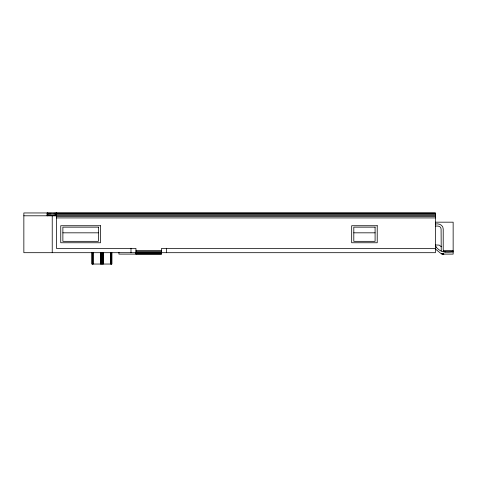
<?xml version="1.0" encoding="UTF-8"?>
<svg xmlns="http://www.w3.org/2000/svg" width="477" height="477" viewBox="0 0 477 477"><rect width="100%" height="100%" fill="white"/><g stroke="black" fill="none" stroke-linecap="round" stroke-linejoin="round"><path stroke-width="0.72" d="M56.489 213.124L435.406 213.124M56.489 213.618L435.406 213.618M56.489 214.411L435.406 214.411M56.489 215.437L435.406 215.437M23.85 215.795L56.691 215.795M56.489 216.636L435.406 216.636M56.489 217.923L435.406 217.923M435.406 222.181L453.144 222.181L453.144 254.11L441.809 254.11L441.809 253.633L443.222 253.633M435.406 224.023C438.81 223.284 443.27 224.983 443.216 228.99L443.216 249.853L443.837 251.361L445.345 251.981M435.406 226.152C437.564 225.746 441.076 226.098 441.088 228.99L441.231 250.956M62.875 232.824L98.357 232.824M353.803 232.824L375.089 232.824M435.406 244.981L439.18 245.106L441.332 246.758M435.406 248.434L161.506 248.434L161.506 254.11L118.934 254.11L118.934 252.339M135.963 250.562L161.506 250.562M443.222 250.562L453.144 250.562M135.963 251.48L161.506 251.48M443.222 251.48L453.144 251.48M453.15 251.981C445.262 252.679 440.509 252.744 435.406 246.221M135.963 252.339L161.506 252.339M136.172 252.691L23.85 252.691L23.85 212.957L435.406 212.957L435.406 252.691L161.172 252.691M135.963 253.072L161.506 253.072M135.963 253.633L161.506 253.633M135.963 253.991L161.506 253.991M441.809 253.991L443.222 253.991M443.926 254.11L440.682 253.323L435.406 249.03M435.406 246.353L436.282 246.979M166.473 248.267L166.473 252.691M135.963 254.11L135.963 248.434L56.489 248.434L56.489 212.957M130.996 248.267L130.996 252.691M111.839 252.691L111.839 264.043L91.972 264.043L91.972 252.691M111.743 252.691L111.743 264.043M111.499 252.691L111.469 264.043M111.034 252.691L111.034 264.043M110.461 252.691L110.461 264.043M103.366 252.691L103.366 264.043M102.907 252.691L102.907 264.043M102.412 252.691L102.412 264.043M101.905 252.691L101.905 264.043M101.392 252.691L101.392 264.043M100.903 252.691L100.903 264.043M100.444 252.691L100.444 264.043M93.349 252.691L93.349 264.043M92.776 252.691L92.776 264.043M92.335 252.691L92.335 264.043M92.061 252.691L92.061 264.043M56.334 212.957L56.334 215.795M55.863 212.957L55.863 215.795M55.117 212.957L55.117 215.795M54.151 212.957L54.151 215.795M53.019 212.957L53.019 215.795M52.231 215.795L52.231 252.691M51.808 212.957L51.808 215.795M50.598 212.957L50.598 215.795M49.465 212.957L49.465 215.795M48.493 212.957L48.493 215.795M47.754 212.957L47.754 215.795M47.283 212.957L47.283 215.795M47.122 212.957L47.122 215.795M100.486 225.728L60.746 225.728L60.746 242.757L100.486 242.757L100.486 225.728M377.224 225.728L351.674 225.728L351.674 242.757L377.224 242.757L377.224 225.728M98.357 227.147L62.875 227.147L62.875 241.338L98.357 241.338L98.357 227.147M375.089 227.147L353.803 227.147L353.803 241.338L375.089 241.338L375.089 227.147"/></g></svg>
